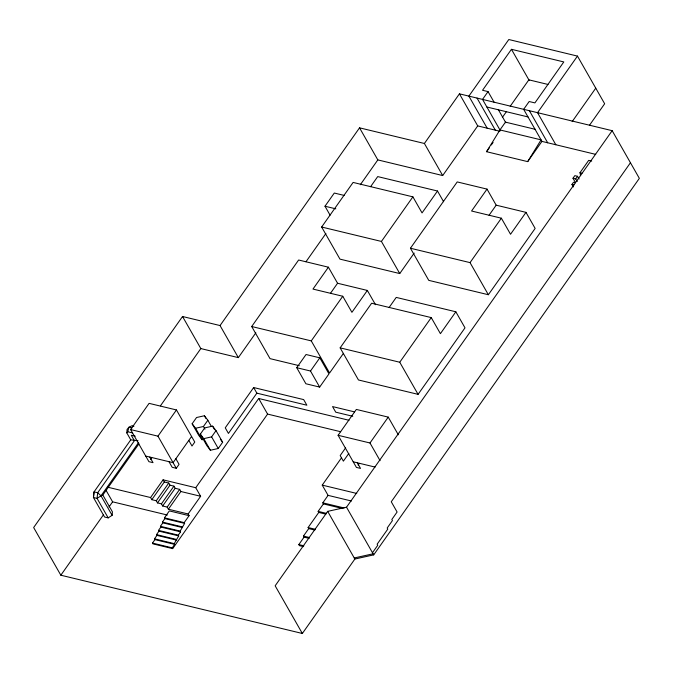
<?xml version="1.0" encoding="UTF-8"?>
<svg xmlns="http://www.w3.org/2000/svg" width="673" height="673" viewBox="0 0 673 673"><rect width="100%" height="100%" fill="white"/><g stroke="black" fill="none" stroke-linecap="round" stroke-linejoin="round"><path stroke-width="1.01" d="M133.927 426.219L131.958 425.748L128.964 427.22L127.079 429.408L126.776 432.848L130.755 439.839L94.052 491.862L93.446 497.515L104.559 517.007L108.185 517.882L112.122 515.308L112.433 511.867L102.826 495.025L138.924 443.86M126.776 432.848L127.71 431.763L128.964 427.22L131.925 427.935M494.142 102.288L488.043 91.595L482.541 90.275L511.446 49.306L563.806 61.933L534.9 102.902L529.171 101.522L523.661 109.329L541.95 141.397L527.682 161.629L486.554 151.703L499.946 129.939L505.457 122.133L535.548 129.393M527.682 161.629L541.075 139.866L499.946 129.939M255.849 332.799L238.335 357.624L220.046 325.555L182.543 316.503L33.65 527.539L60.839 575.213L302.345 633.478L354.864 559.036L373.708 554.872L639.35 178.353L612.161 130.68L459.432 93.833L424.402 143.484L442.691 175.552L477.721 125.901L459.432 93.833M149.827 457.068L153.032 462.671L148.926 461.678L130.604 429.567L149.095 403.354L176.452 409.95L194.775 442.068L191.998 446.006L188.802 440.394M160.418 405.861L200.832 348.572L182.543 316.503M220.046 325.555L359.542 127.836L424.402 143.484M112.122 515.308L101 495.824L97.678 492.737L94.052 491.862L93.446 497.515L97.072 498.39L101 495.824L138.63 442.489M175.855 458.742L179.06 464.345L176.284 468.282L157.962 436.163L176.452 409.95M60.839 575.213L103.583 514.626M109.001 506.954L112.61 501.831L106.183 490.567M330.073 215.15L324.992 206.232L334.296 193.042L344.13 195.414M150.592 459.323L151.703 457.749M414.181 253.098L399.754 273.558L339.966 259.13L321.644 227.02L353.106 182.425L412.894 196.853L422.047 212.912L437.5 191.014L377.713 176.587L370.579 186.699M299.3 365.7L270.016 358.633L251.702 326.514L298.627 260.005L328.407 267.198L337.568 283.249L367.349 290.442L375.492 304.709M305.971 261.755L325.9 233.514M360.324 184.722L377.831 159.905L359.542 127.836M192.142 423.763L195.591 428.255L202.22 439.873L198.771 435.389L192.142 423.763L196.55 417.521L204.407 415.754L207.848 420.246L211.415 426.505M191.578 436.466L173.087 462.671L145.73 456.075M188.129 513.987L168.385 509.217L167.165 507.08L162.664 505.995L161.444 503.85L157.49 502.899L156.271 500.754L151.804 499.677L150.584 497.54L163.076 479.832L195.742 487.715L200.63 496.279L188.129 513.987L189.096 515.669L184.192 522.61L184.629 523.375L180.171 531.081L180.6 531.847L178.278 535.144L178.715 535.91L174.248 543.624L174.686 544.381L172.238 547.856L172.675 548.621L267.585 414.088L258.693 398.492L195.742 487.715M151.804 499.677L164.296 481.969L163.076 479.832M195.591 428.255L203.439 426.489L207.848 420.246M200.318 434.144L204.727 427.893L212.584 426.135L216.025 430.619L222.654 442.245L218.245 448.496L210.397 450.254L206.948 445.77L200.318 434.144L203.768 438.628L210.397 450.254M156.271 500.754L168.763 483.046L164.296 481.969M157.49 502.899L169.983 485.191L168.763 483.046M161.444 503.85L173.937 486.142L169.983 485.191M328.407 267.198L312.979 289.07L342.759 296.255L351.92 312.314L367.349 290.442M162.664 505.995L175.157 488.287L173.937 486.142M203.768 438.628L211.616 436.87L216.025 430.619M167.165 507.08L179.657 489.372L175.157 488.287M253.662 387.539L225.245 427.818L228.441 433.42L256.859 393.15L253.662 387.539L303.666 399.602L306.863 405.213L256.859 393.15M168.385 509.217L180.877 491.509L179.657 489.372M184.629 523.375L164.885 518.614L164.448 517.848L169.344 510.9L189.096 515.669M182.619 527.615L162.866 522.845L162.429 522.08L164.885 518.614M180.6 531.847L160.855 527.085L160.418 526.32L162.866 522.845M178.715 535.91L158.963 531.148L158.525 530.383L160.855 527.085M176.696 540.15L156.952 535.38L156.515 534.623L158.963 531.148M174.686 544.381L154.933 539.62L154.504 538.854L156.952 535.38M172.675 548.621L152.922 543.86L152.485 543.094L154.933 539.62M330.443 293.344L337.568 283.249M343.423 353.392L329.585 373.002L311.271 340.891L342.759 296.255M399.754 273.558L381.431 241.439L412.894 196.853M488.043 91.595L482.533 99.411L500.317 130.587M296.726 367.702L306.03 354.511L319.801 357.834L328.962 373.894L319.658 387.084L305.887 383.761L296.726 367.702L310.497 371.025L319.658 387.084M310.497 371.025L319.801 357.834M502.369 117.388L506.584 111.415M510.193 106.292L528.86 79.835L547.99 84.453M455.84 311.784L465.001 327.844L418.076 394.353L358.465 379.976L340.151 347.857L371.639 303.22L431.25 317.597L440.411 333.657L455.84 311.784L396.229 297.407L389.112 307.502M410.437 248.236L457.219 181.92L487.025 189.113L496.178 205.172L525.983 212.365L535.144 228.425L488.362 294.732L428.751 280.355L410.437 248.236L470.04 262.621L488.362 294.732M486.554 151.703L489.523 147.488M491.307 144.964L493.09 142.432M487.168 128.181L468.879 96.113L508.805 39.522L577.468 56.095L537.542 112.685L555.839 144.754M487.025 189.113L471.571 211.011L501.377 218.203L510.538 234.263L525.983 212.365M489.052 215.276L496.178 205.172M357.329 462.797L360.526 468.4L356.421 467.415L338.098 435.296L356.354 409.428L388.237 417.125L398.315 434.8M418.076 394.353L399.754 362.242L431.25 317.597M470.04 262.621L501.377 218.203M572.168 121.603L595.765 88.163M345.628 447.831L340.185 455.545L343.381 461.148L348.824 453.442M351.424 500.998L328.079 495.37L322.232 485.124L341.606 457.657M342.708 508.552L323.419 503.9L322.813 502.832L328.079 495.37M589.54 125.195L604.657 103.76L577.468 56.095M325.875 514.155L318.766 512.439L318.152 511.371L323.419 503.9M314.813 530.08L308.722 528.608L308.108 527.539L318.766 512.439M309.143 538.375L304.07 537.147L303.456 536.078L308.722 528.608M380.068 460.66L369.99 442.985L388.237 417.125M303.456 546.627L299.426 545.66L298.82 544.583L304.07 537.147M358.086 465.051L359.197 463.478M612.161 130.68L346.519 507.206L327.675 511.362L275.156 585.804L302.345 633.478M573.362 186.943L571.949 184.461L573.547 182.206L575.524 182.686L572.992 178.252L574.826 175.645L577.543 176.301L579.1 179.018M577.224 181.567L575.709 178.909L577.543 176.301M580.614 175.628L579.975 172.709L588.698 160.351L591.71 161.074M630.45 162.748L391.265 501.772L397.104 512.018L391.837 519.489L392.452 520.557L387.185 528.019L387.791 529.096L377.141 544.196L377.746 545.265L372.48 552.726M101 495.824L102.826 495.025M354.25 557.959L373.094 553.803M138.015 440.765L130.755 439.839M486.865 107.007L527.994 116.934M477.721 125.901L499.904 131.252M541.95 141.397L595.698 154.369M579.975 172.709L581.985 173.197M572.992 178.252L575.709 178.909M571.949 184.461L573.96 184.949M377.831 159.905L442.691 175.552M324.992 206.232L335.81 208.84M321.644 227.02L381.431 241.439M251.702 326.514L311.271 340.891M340.151 347.857L399.754 362.242M200.832 348.572L238.335 357.624M354.578 411.893L332.546 406.576L335.743 412.179L352.77 416.284M258.693 398.492L348.993 420.272M267.585 414.088L340.639 431.713M338.098 435.296L369.99 442.985M353.224 461.804L375.088 467.079M130.604 429.567L157.962 436.163M127.71 431.763L132.648 432.949M135.256 436.213L131.269 435.254L134.381 440.714L97.678 492.737L97.072 498.39L108.185 517.882M322.232 485.124L356.749 493.452M322.813 502.832L344.13 507.972M176.284 468.282L172.179 467.289L168.982 461.686M318.152 511.371L326.279 513.331M180.877 491.509L200.63 496.279M308.108 527.539L315.216 529.256M107.789 487.218L150.584 497.54M303.456 536.078L309.546 537.542M298.82 544.583L303.86 545.803M112.61 501.831L167.333 515.03M164.448 517.848L184.192 522.61M162.429 522.08L182.181 526.85M160.418 526.32L180.171 531.081M158.525 530.383L178.278 535.144M156.515 534.623L176.259 539.384M154.504 538.854L174.248 543.624M152.485 543.094L172.238 547.856M220.357 439.25L222.654 442.245M511.446 49.306L529.23 80.482M529.39 110.717L547.687 142.785M498.205 109.413L505.827 122.772M477.031 98.081L495.32 130.15M437.5 191.014L443.608 201.723M346.519 507.206L373.708 554.872M327.675 511.362L354.864 559.036M212.584 426.135L214.62 429.711M204.407 415.754L205.938 418.438M211.616 436.87L218.245 448.496M203.439 426.489L204.971 429.172"/></g></svg>
